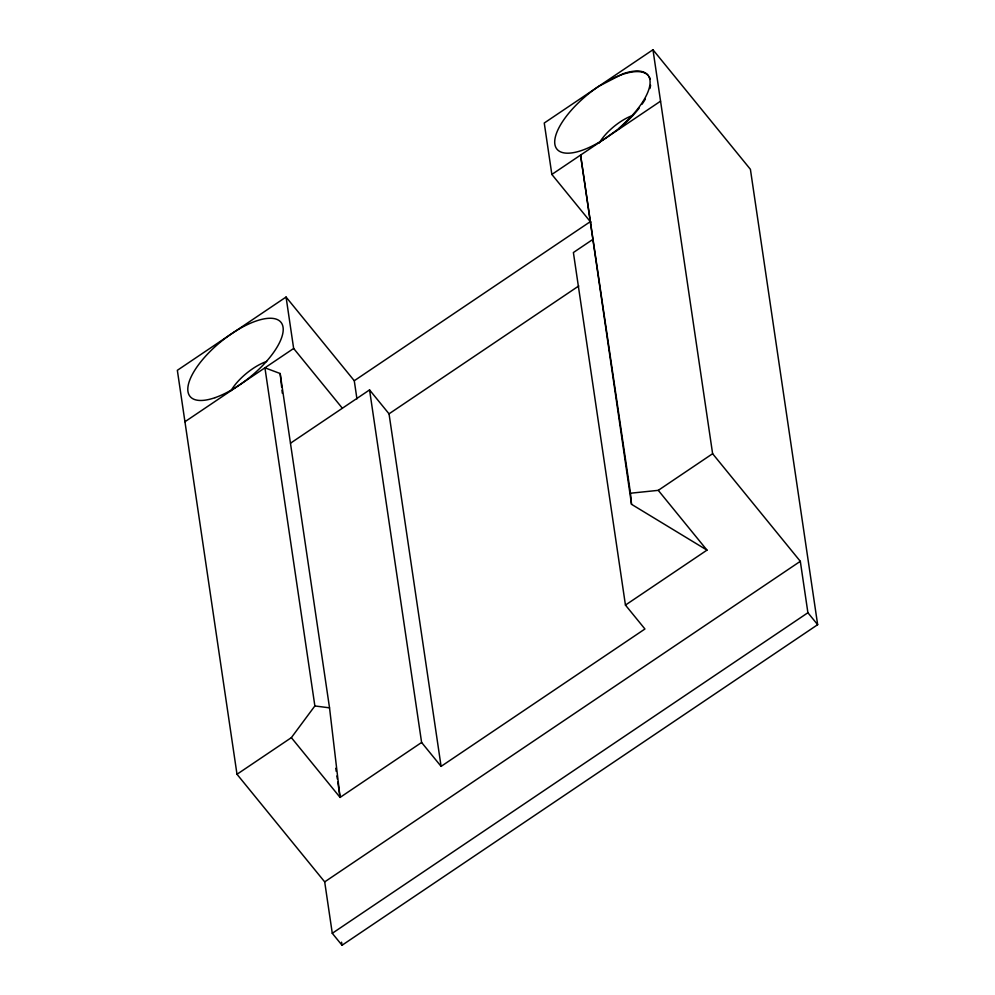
<?xml version="1.0" encoding="UTF-8"?>
<svg xmlns="http://www.w3.org/2000/svg" width="995" height="995" viewBox="0 0 995 995"><rect width="100%" height="100%" fill="white"/><g stroke="black" fill="none" stroke-linecap="round" stroke-linejoin="round"><path stroke-width="1.49" d="M590.819 222.258L551.852 174.436L544.253 123.019L652.969 49.75L750.404 169.312L817.654 624.686L342.031 945.25L332.28 933.298L324.693 881.881L236.997 774.272L291.361 737.643L314.868 705.952L264.931 367.814L280.167 373.523L329.532 707.843L340.079 797.418L421.606 742.469L369.555 389.916L290.54 443.173M618.542 128.828L629.474 118.33A58.643 22.922 -39.2 0 0 622.907 73.804L598.617 86.391A58.643 22.922 -39.2 0 0 554.849 144.151A58.643 22.922 -39.2 0 0 606.204 137.795L618.542 128.828A58.643 23.146 -38.1 0 0 639.163 108.144M356.944 398.883L354.27 380.737L286.062 297.045L177.346 370.314L236.997 774.272M184.946 421.731L293.649 348.461L286.062 297.045M551.852 174.436L660.568 101.167M354.27 380.737L590.632 221.437M593.157 239.21L573.394 252.531L625.445 605.084L644.934 628.989L441.096 766.374L421.606 742.469M441.096 766.374L389.033 413.833L578.779 285.951M625.445 605.084L706.985 550.123L631.514 504.303L580.57 155.083L630.494 493.221L658.267 490.348L712.619 453.708L652.969 49.75M324.693 881.881L800.316 561.317L712.619 453.708M332.28 933.298L807.903 612.733L800.316 561.317M314.868 705.952L329.532 707.843M807.903 612.733L817.654 624.686M658.267 490.348L706.985 550.123M369.555 389.916L389.033 413.833M293.649 348.461L342.367 408.236M291.361 737.643L340.079 797.418L337.815 782.095M335.775 768.302L336.223 771.361M336.907 775.963L337.355 779.023M341.571 942.178L342.031 945.25M280.167 373.523L281.672 387.192M281.995 390.227L282.331 393.261M630.494 493.221L631.514 504.303M231.014 390.662A33.519 13.097 -39.2 0 1 266.697 361.421M599.276 142.957A31.616 12.363 -39.2 0 1 632.944 115.358M648.914 76.379A58.643 23.146 -38.1 0 1 650.232 79.19M650.581 85.209A58.643 23.146 -38.1 0 1 649.922 88.518M645.332 99.09A58.643 23.146 -38.1 0 1 642.049 104.214M611.216 79.165A58.643 23.146 -38.1 0 1 647.956 75.21M215.007 397.677A58.643 22.922 -39.2 0 0 283.065 327.33A58.643 22.922 -39.2 0 0 208.428 353.15A58.643 22.922 -39.2 0 0 215.007 397.677"/></g></svg>
